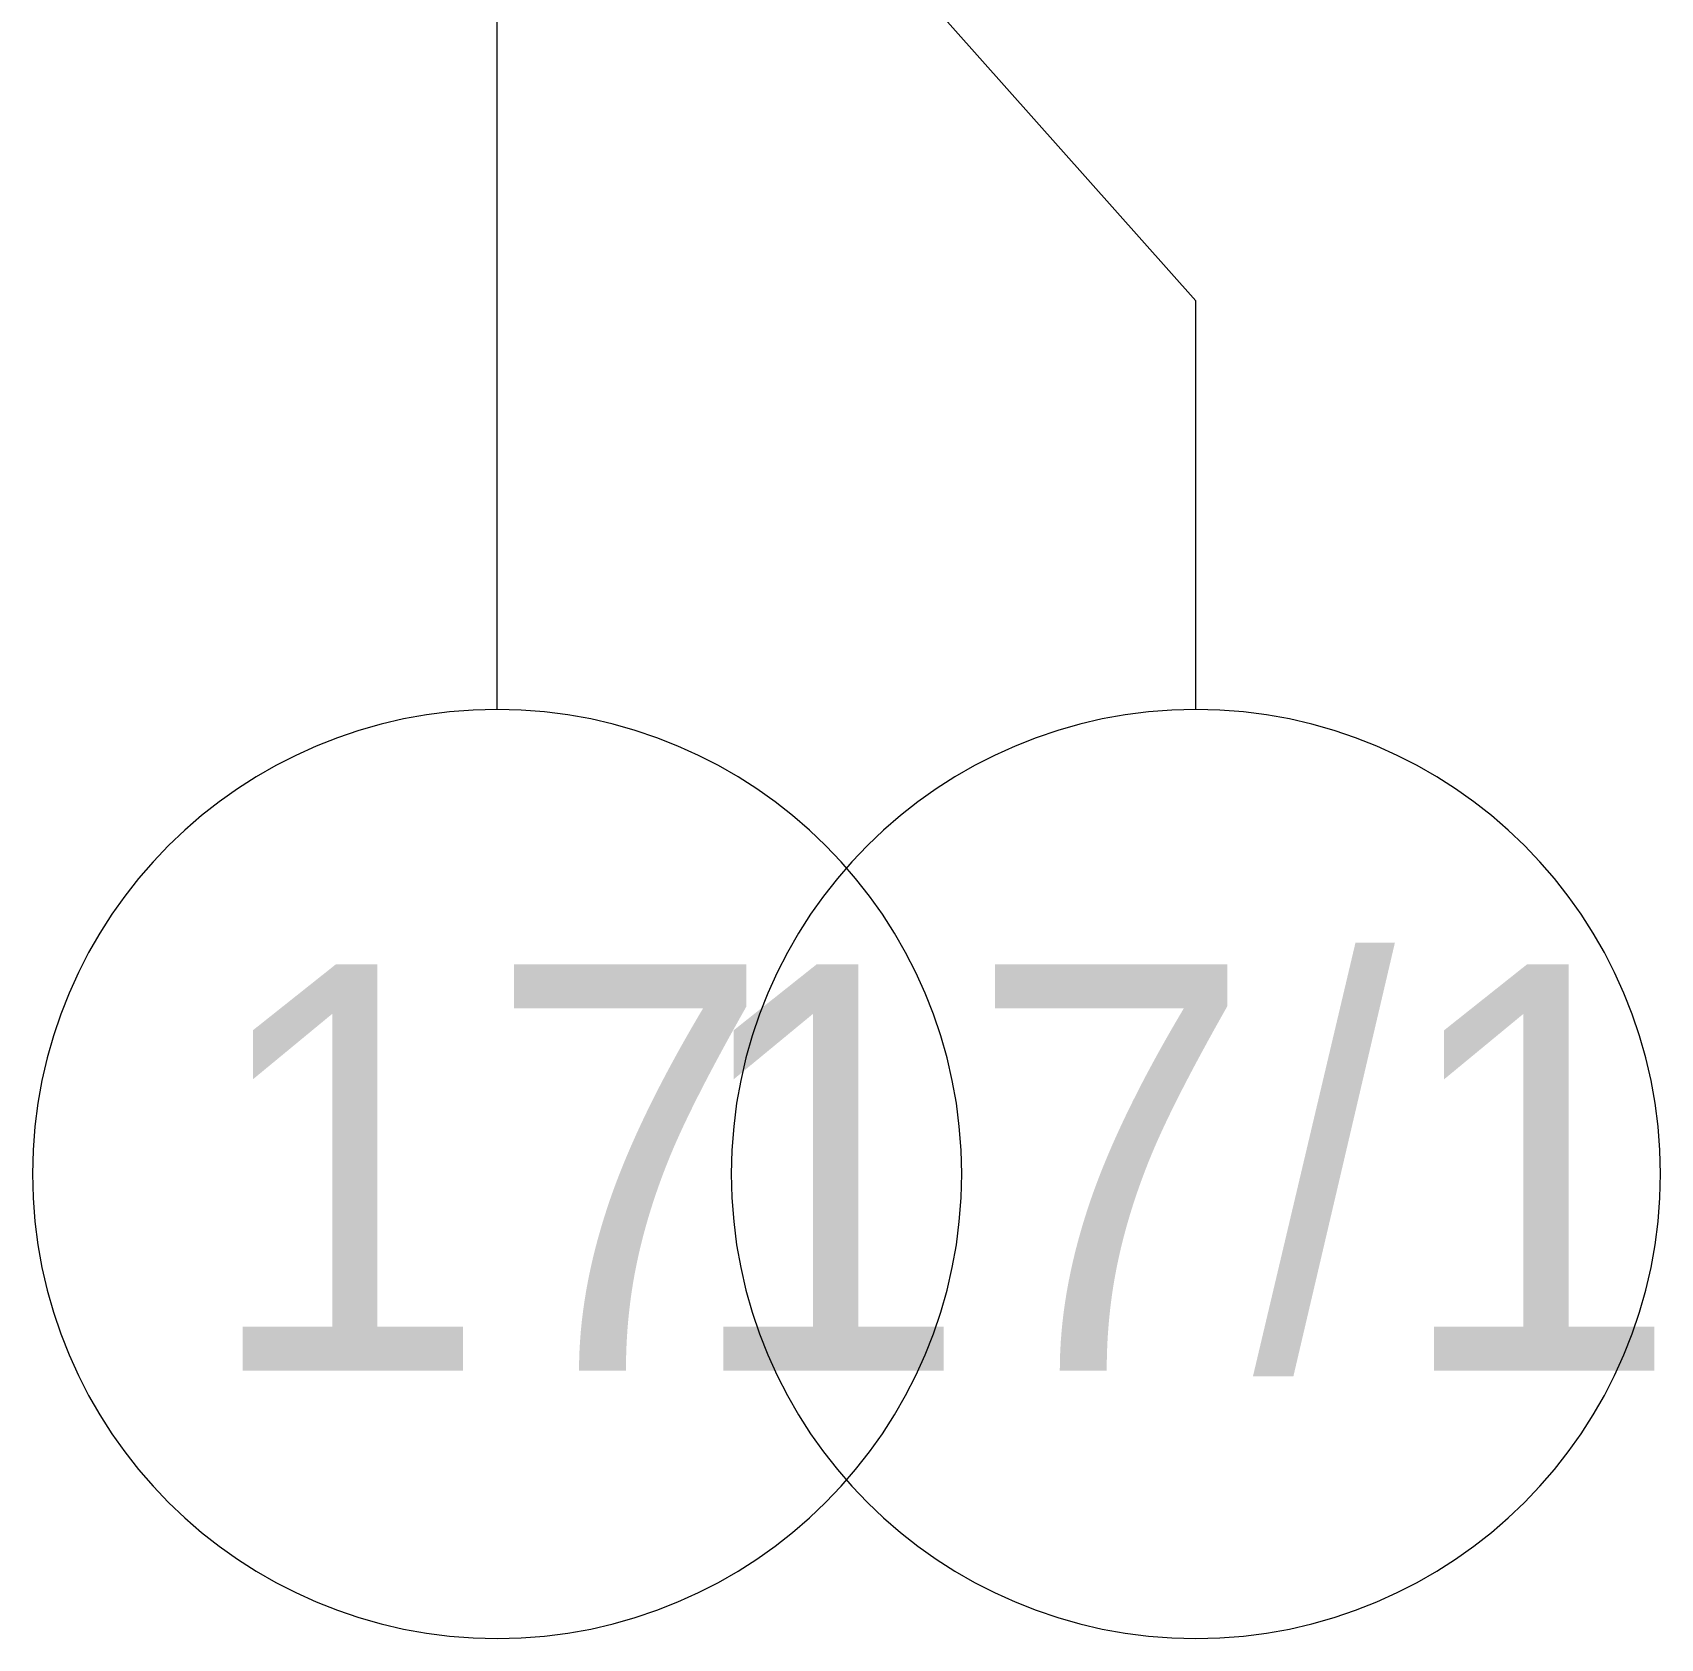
# Model space of a CAD drawing. Header units: millimetres. Extents: x -164500 to 426394, y -23753 to 102118.
# Drawn here: x 208432 to 211235, y -3507 to -741 of the extents above; entities that cross this region are included whole.
import ezdxf

# ---------------------------------------------------------------- set-up
doc = ezdxf.new("R2010")
doc.units = ezdxf.units.MM
doc.layers.add('Оси', color=7, linetype='Continuous', lineweight=9)
doc.layers.add('Оси-1', color=7, linetype='Continuous', lineweight=20)
doc.styles.add('Arial', font='arial.ttf', dxfattribs={"width": 0.9, "height": 700})

# ---------------------------------------------------------------- blocks, each defined once
blk = doc.blocks.new('Ось сетки - D8-29747960-Объем проектирования 2 этажа')
at = {"layer": 'Оси-1'}
for start, end in [(360, 180), (180, 360)]:
    blk.add_arc((0, 0), 4, start, end, dxfattribs=at)

msp = doc.modelspace()

# ---------------------------------------------------------------- linework, layer by layer
at = {"layer": 'Оси'}
for points in [[(209232.123, -1907.2), (209232.123, 3092.8), (209232.123, 22397.13), (209232.123, 27397.13)], [(210435.291, -1907.2), (210435.291, -1203.334), (209932.123, -637.2), (209932.123, 4362.8), (209932.123, 22397.13), (209932.123, 27397.13)]]:
    msp.add_lwpolyline(points, dxfattribs=at)

# ---------------------------------------------------------------- block references
at = {"layer": 'Оси-1', "xscale": 199.9999999999999, "yscale": 199.9999999999999, "zscale": 199.9999999999999}
for p in [(209232.123, -2707.2), (210435.291, -2707.2)]:
    msp.add_blockref('Ось сетки - D8-29747960-Объем проектирования 2 этажа', p, dxfattribs=at)

# ---------------------------------------------------------------- texts
at = {"layer": 'Оси', "char_height": 700, "attachment_point": 1, "style": 'Arial'}
for s, insert, width in [('17/1', (209554.759, -2345.907), 2121.26512), ('17', (208726.891, -2345.907), 1212.1515)]:
    msp.add_mtext(s, dxfattribs=dict(at, insert=insert, width=width))

doc.saveas('drawing.dxf')
